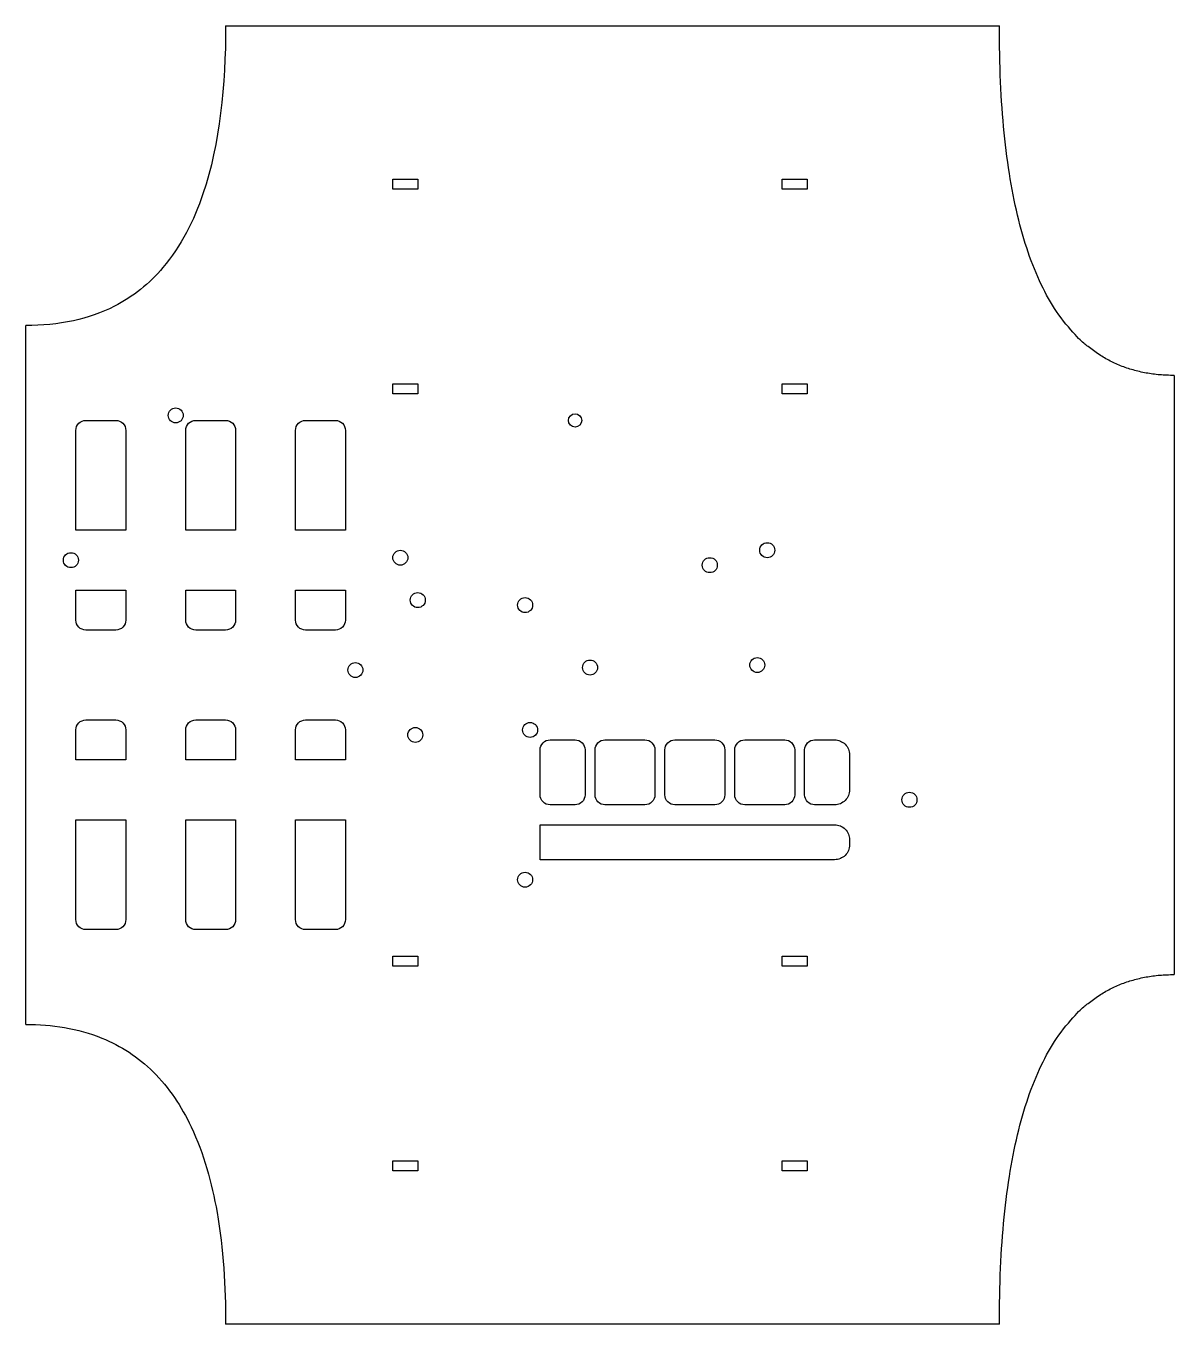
# Model space of a CAD drawing. Header units: millimetres. Extents: x -186 to 44, y 0 to 260.
import ezdxf

# ---------------------------------------------------------------- set-up
doc = ezdxf.new("R2010")
doc.units = ezdxf.units.MM

msp = doc.modelspace()

# ---------------------------------------------------------------- linework, layer by layer
for p, q in [((-146, 260), (9, 260)), ((-186, 60), (-186, 200)), ((44, 190), (44, 70)), ((9, 0), (-146, 0))]:
    msp.add_line(p, q)
for points in [[(-107.5, 227.33), (-112.5, 227.33), (-112.5, 229.33), (-107.5, 229.33)], [(-34.5, 229.33), (-29.5, 229.33), (-29.5, 227.33), (-34.5, 227.33)], [(-112.5, 186.33), (-112.5, 188.33), (-107.5, 188.33), (-107.5, 186.33)], [(-29.5, 188.33), (-29.5, 186.33), (-34.5, 186.33), (-34.5, 188.33)], [(-107.5, 73.67), (-107.5, 71.67), (-112.5, 71.67), (-112.5, 73.67)], [(-29.5, 73.67), (-29.5, 71.67), (-34.5, 71.67), (-34.5, 73.67)], [(-107.5, 30.67), (-112.5, 30.67), (-112.5, 32.67), (-107.5, 32.67)], [(-29.5, 30.67), (-34.5, 30.67), (-34.5, 32.67), (-29.5, 32.67)]]:
    msp.add_lwpolyline(points, close=True)
for points in [[(-176, 159), (-176, 179, -0.414214), (-174, 181), (-168, 181, -0.414214), (-166, 179), (-166, 159)], [(-154, 159), (-154, 179, -0.414214), (-152, 181), (-146, 181, -0.414214), (-144, 179), (-144, 159)], [(-132, 159), (-132, 179, -0.414214), (-130, 181), (-124, 181, -0.414214), (-122, 179), (-122, 159)], [(-176, 141), (-176, 147), (-166, 147), (-166, 141, -0.414214), (-168, 139), (-174, 139, -0.414214)], [(-154, 141), (-154, 147), (-144, 147), (-144, 141, -0.414214), (-146, 139), (-152, 139, -0.414214)], [(-132, 141), (-132, 147), (-122, 147), (-122, 141, -0.414214), (-124, 139), (-130, 139, -0.414214)], [(-176, 113), (-176, 119, -0.414214), (-174, 121), (-168, 121, -0.414214), (-166, 119), (-166, 113)], [(-154, 113), (-154, 119, -0.414214), (-152, 121), (-146, 121, -0.414214), (-144, 119), (-144, 113)], [(-132, 113), (-132, 119, -0.414214), (-130, 121), (-124, 121, -0.414214), (-122, 119), (-122, 113)], [(-83, 106), (-83, 115, -0.414214), (-81, 117), (-76, 117, -0.414214), (-74, 115), (-74, 106, -0.414214), (-76, 104), (-81, 104, -0.414214)], [(-72, 106), (-72, 115, -0.414214), (-70, 117), (-62, 117, -0.414214), (-60, 115), (-60, 106, -0.414214), (-62, 104), (-70, 104, -0.414214)], [(-58, 106), (-58, 115, -0.414214), (-56, 117), (-48, 117, -0.414214), (-46, 115), (-46, 106, -0.414214), (-48, 104), (-56, 104, -0.414214)], [(-44, 106), (-44, 115, -0.414214), (-42, 117), (-34, 117, -0.414214), (-32, 115), (-32, 106, -0.414214), (-34, 104), (-42, 104, -0.414214)], [(-30, 106), (-30, 115, -0.414214), (-28, 117), (-24, 117, -0.414214), (-21, 114), (-21, 107, -0.414214), (-24, 104), (-28, 104, -0.414214)], [(-176, 81), (-176, 101), (-166, 101), (-166, 81, -0.414214), (-168, 79), (-174, 79, -0.414214)], [(-154, 81), (-154, 101), (-144, 101), (-144, 81, -0.414214), (-146, 79), (-152, 79, -0.414214)], [(-132, 81), (-132, 101), (-122, 101), (-122, 81, -0.414214), (-124, 79), (-130, 79, -0.414214)], [(-83, 93), (-83, 100), (-24, 100, -0.414214), (-21, 97), (-21, 96, -0.414214), (-24, 93)]]:
    msp.add_lwpolyline(points, format="xyb", close=True)
for centre, radius in [((-156, 182), 1.5), ((-76, 181), 1.33), ((-37.5, 155), 1.5), ((-177, 153), 1.5), ((-111, 153.5), 1.5), ((-49, 152), 1.5), ((-107.5, 145), 1.5), ((-86, 144), 1.5), ((-73, 131.5), 1.5), ((-39.5, 132), 1.5), ((-120, 131), 1.5), ((-85, 119), 1.5), ((-108, 118), 1.5), ((-9, 105), 1.5), ((-86, 89), 1.5)]:
    msp.add_circle(centre, radius)
for points, knots in [([(-146, 260), (-146, 248.18), (-147.16, 236.37), (-152.34, 221.06), (-154.9, 215.91), (-161.29, 208.38), (-164.52, 205.77), (-170.9, 202.53), (-173.65, 201.58), (-179.62, 200.29), (-182.81, 200), (-186, 200)], [0, 0, 0, 0, 3.545607, 3.545607, 5.442981, 5.442981, 6.866512, 6.866512, 7.849171, 7.849171, 8.921121, 8.921121, 8.921121, 8.921121]), ([(-186, 60), (-180.81, 60), (-175.63, 59.24), (-166.93, 55.72), (-163.5, 53.47), (-157.32, 47.35), (-154.85, 43.59), (-150.37, 34.16), (-148.75, 28.21), (-146.45, 15.07), (-146, 7.39), (-146, 0)], [0, 0, 0, 0, 1.55746, 1.55746, 2.814721, 2.814721, 4.162878, 4.162878, 5.946291, 5.946291, 8.166208, 8.166208, 8.166208, 8.166208])]:
    msp.add_open_spline(points, degree=3, knots=knots)
for points in [[(44, 190), (9, 190), (9, 260)], [(9, 0), (9, 70), (44, 70)]]:
    msp.add_open_spline(points, degree=2)

doc.saveas('drawing.dxf')
